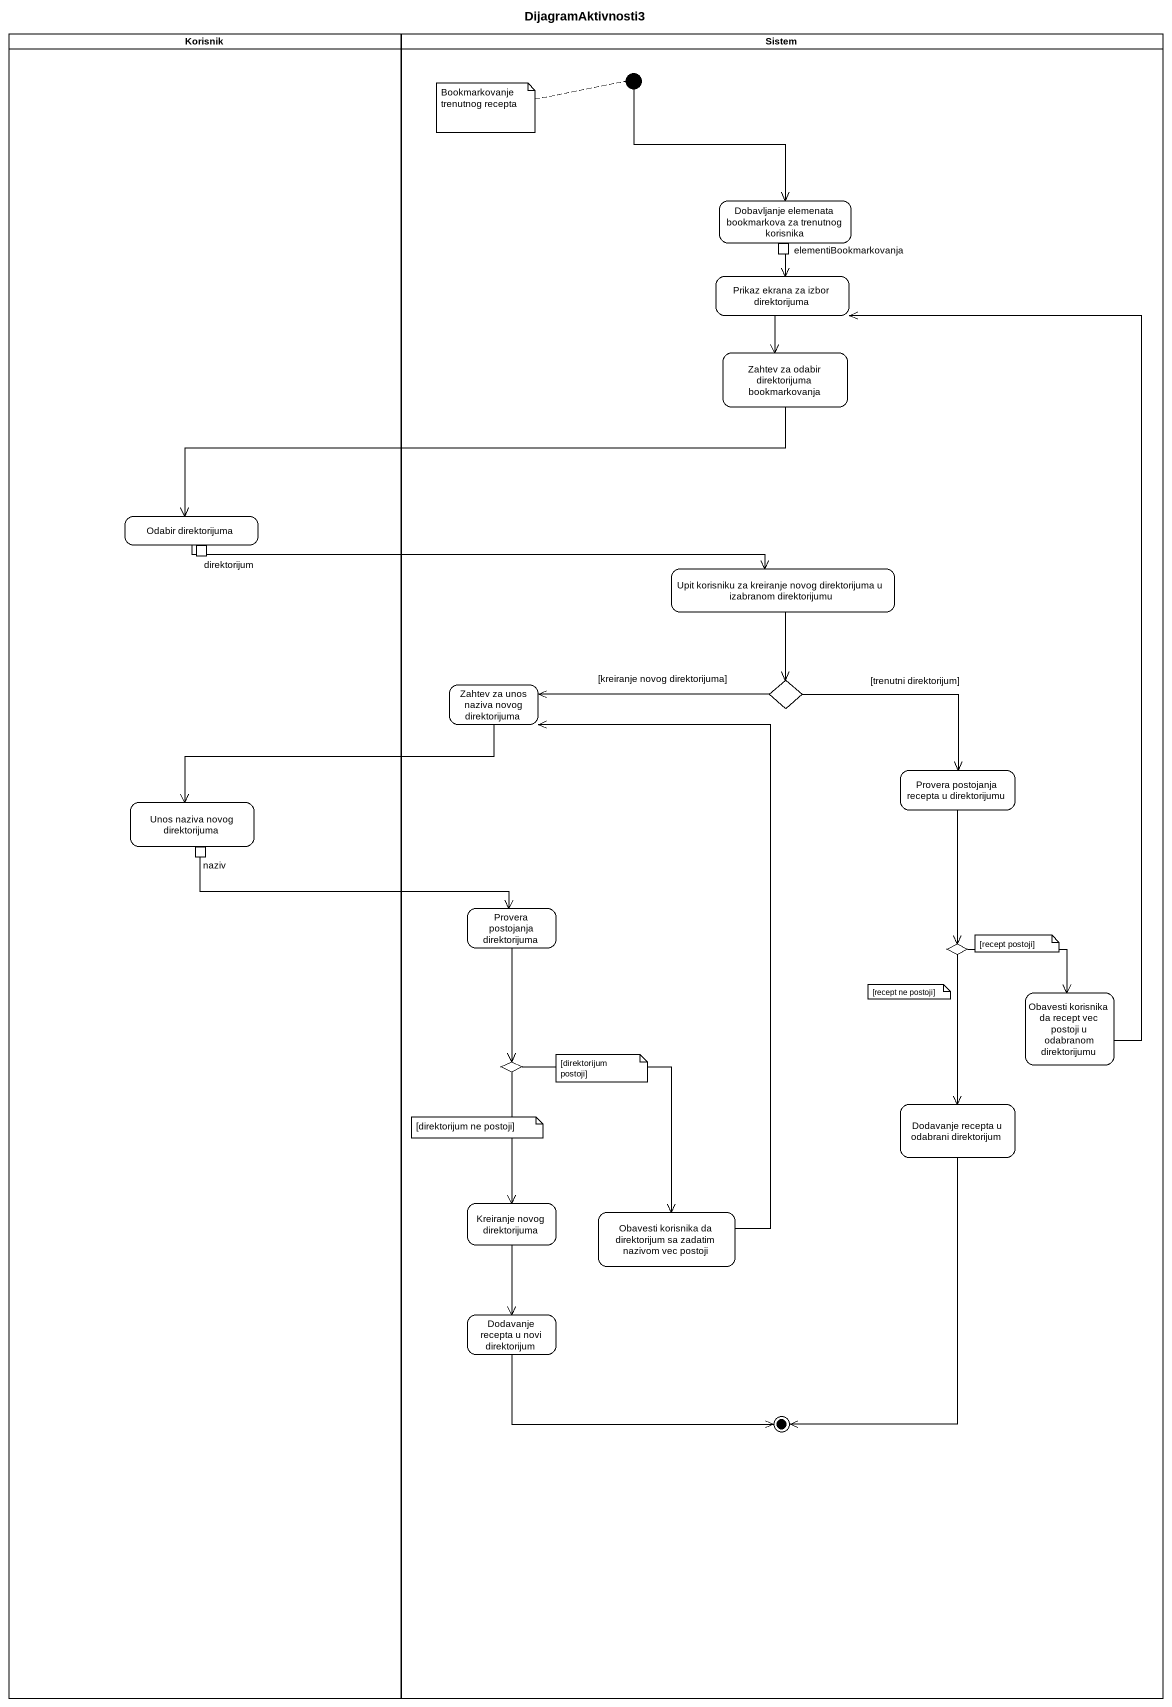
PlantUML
@startuml
title DijagramAktivnosti3
hide empty description
state Korisnik <<partition>> {
  state "Odabir direktorijuma" as Odabir_direktorijuma {
    state direktorijum <<outputPin>>
  }
  state "Unos naziva novog direktorijuma" as Unos_naziva_novog {
    state naziv <<outputPin>>
  }
}
state Sistem <<partition>> {
  state initial1 <<start>>
  state "Dobavljanje elemenata bookmarkova za trenutnog korisnika" as Dobavljanje_elemenata {
    state elementiBookmarkovanja <<outputPin>>
  }
  state "Prikaz ekrana za izbor direktorijuma" as Prikaz_ekrana_za_izbor
  state "Zahtev za odabir direktorijuma bookmarkovanja" as Zahtev_za_odabir
  state "Upit korisniku za kreiranje novog direktorijuma u izabranom direktorijumu" as Upit_korisniku_za_kreiranje
  state choice1 <<choice>>
  state "Zahtev za unos naziva novog direktorijuma" as Zahtev_za_unos_naziva_novog
  state "Provera postojanja recepta u direktorijumu" as Provera_postojanja_recepta
  state "Provera postojanja direktorijuma" as Provera_postojanja
  state choice2 <<choice>>
  state "Obavesti korisnika da recept vec postoji u odabranom direktorijumu" as Obavesti_korisnika_da
  state choice3 <<choice>>
  state "Dodavanje recepta u odabrani direktorijum" as Dodavanje_recepta_u
  state "Kreiranje novog direktorijuma" as Kreiranje_novog
  state "Obavesti korisnika da direktorijum sa zadatim nazivom vec postoji" as Obavesti_korisnika_da_2
  state "Dodavanje recepta u novi direktorijum" as Dodavanje_recepta_u_novi
  Dodavanje_recepta_u --> [*]
  Dodavanje_recepta_u_novi -right-> [*]
}
initial1 --> Dobavljanje_elemenata
Dobavljanje_elemenata --> Prikaz_ekrana_za_izbor
Prikaz_ekrana_za_izbor --> Zahtev_za_odabir
Zahtev_za_odabir -left-> Odabir_direktorijuma
Odabir_direktorijuma -right-> Upit_korisniku_za_kreiranje
Upit_korisniku_za_kreiranje --> choice1
choice1 -left-> Zahtev_za_unos_naziva_novog : [kreiranje novog direktorijuma]
choice1 -right-> Provera_postojanja_recepta : [trenutni direktorijum]
Zahtev_za_unos_naziva_novog -left-> Unos_naziva_novog
Unos_naziva_novog -right-> Provera_postojanja
Provera_postojanja_recepta --> choice2
Provera_postojanja --> choice3
choice2 --> Obavesti_korisnika_da
choice2 --> Dodavanje_recepta_u
Obavesti_korisnika_da -up-> Prikaz_ekrana_za_izbor
choice3 --> Kreiranje_novog
choice3 --> Obavesti_korisnika_da_2
Kreiranje_novog --> Dodavanje_recepta_u_novi
Obavesti_korisnika_da_2 -up-> Zahtev_za_unos_naziva_novog
note left of initial1 : Bookmarkovanje trenutnog recepta
note as N2
  [recept postoji]
end note
note as N3
  [recept ne postoji]
end note
note as N4
  [direktorijum postoji]
end note
note as N5
  [direktorijum ne postoji]
end note
@enduml
